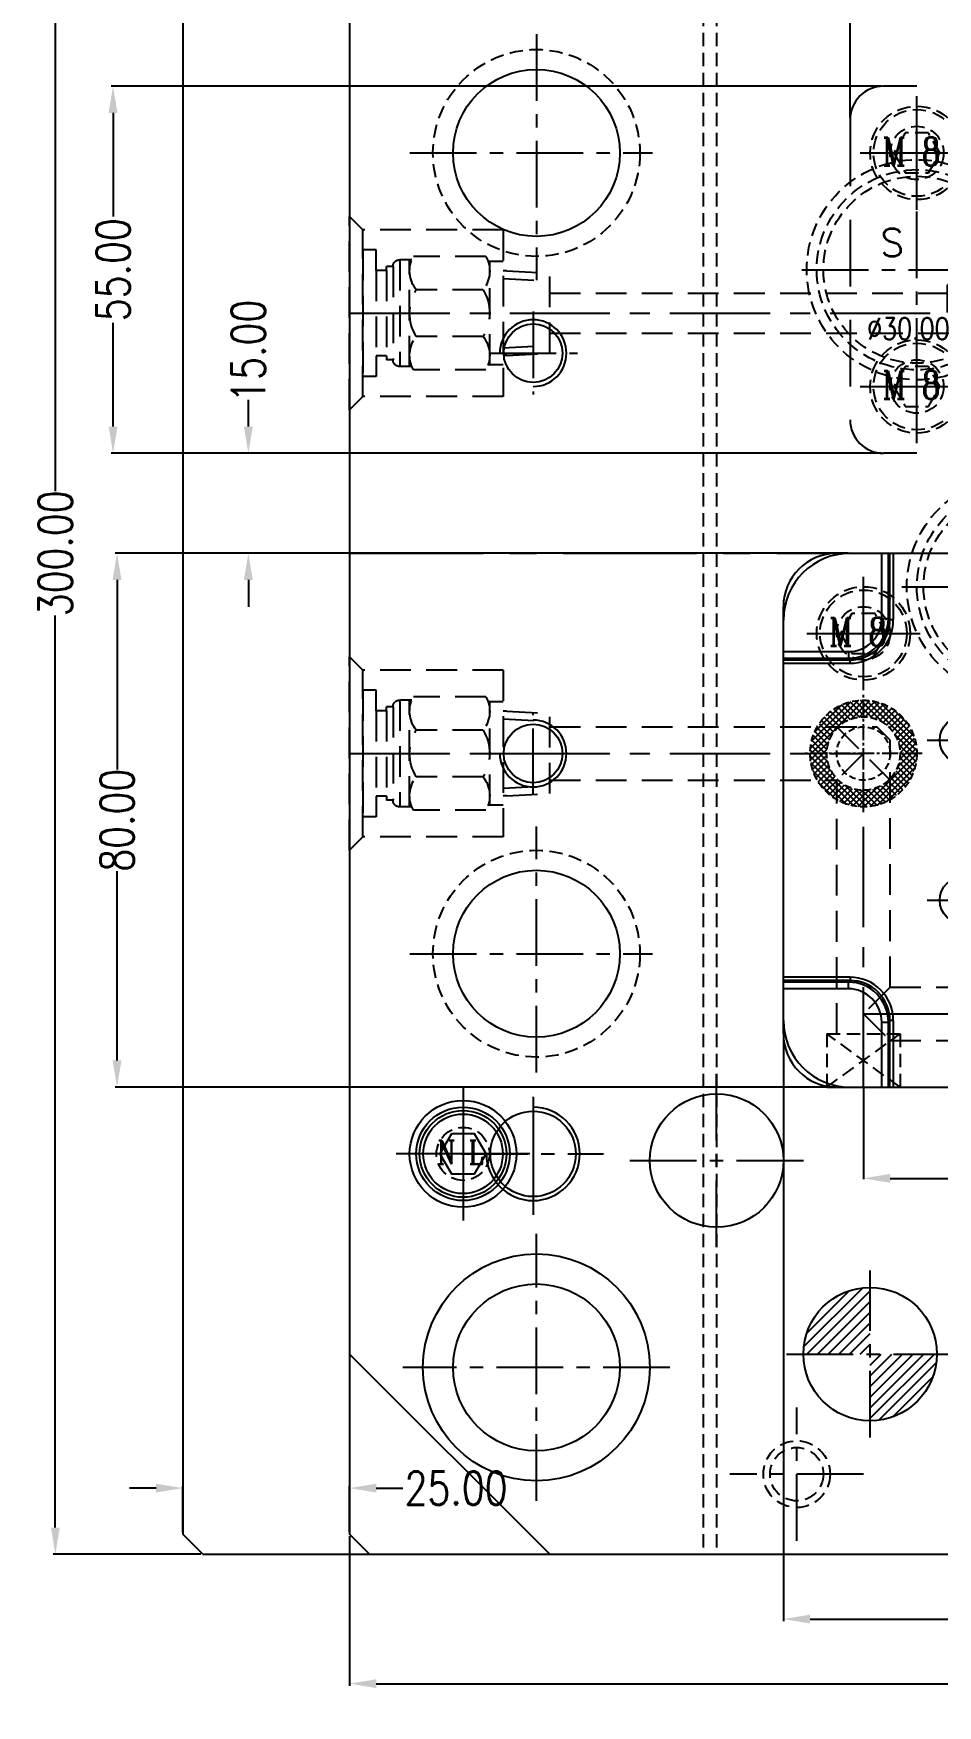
# Model space of a CAD drawing. Header units: millimetres. Extents: x 30214 to 31354, y -22640 to -21834.
# Drawn here: x 30599.4 to 30734.9, y -22223.5 to -21972.9 of the extents above; entities that cross this region are included whole.
import ezdxf

# ---------------------------------------------------------------- set-up
doc = ezdxf.new("R2010")
doc.units = ezdxf.units.MM
doc.header["$LTSCALE"] = 8
for name, pattern in [('CENTER', [2, 1.25, -0.25, 0.25, -0.25]), ('CENTER2', [1.125, 0.75, -0.125, 0.125, -0.125]), ('HIDDEN', [0.375, 0.25, -0.125]), ('HIDDEN2', [0.1875, 0.125, -0.0625])]:
    doc.linetypes.add(name, pattern=pattern)
doc.layers.get('DEFPOINTS').update_dxf_attribs({"color": 6})
for name, color, linetype in [('Cav-cor', 30, 'Continuous'), ('CL', 1, 'Continuous'), ('NL', 6, 'Continuous'), ('PIN', 5, 'Continuous'), ('PRODUCT', 1, 'Continuous'), ('SCREW', 52, 'HIDDEN'), ('SP', 3, 'Continuous'), ('WT', 4, 'Continuous')]:
    doc.layers.add(name, color=color, linetype=linetype)
doc.layers.add('dim', color=3, linetype='Continuous', lineweight=15)
doc.styles.add('ROMANC', font='RomanC.ttf', dxfattribs={"width": 0.8, "height": 7})
doc.styles.get("Standard").update_dxf_attribs({"font": 'txt.shx', "width": 0.8, "bigfont": 'chineset.shx'})
doc.dimstyles.new('ISO-25', dxfattribs={"dimtxt": 5, "dimasz": 4, "dimexe": 0.3, "dimexo": 0.3, "dimtad": 0, "dimzin": 1, "dimdsep": 46, "dimtxsty": 'Standard', "dimcen": 0, "dimclrd": 3, "dimclre": 3, "dimclrt": 3, "dimazin": 0, "dimtfac": 1, "dimtofl": 0, "dimtmove": 0, "dimatfit": 0, "dimfxl": 0, "dimarcsym": 0})
doc.dimstyles.new('副本副本ISO-25', dxfattribs={"dimtxt": 5, "dimasz": 4, "dimexe": 0.1, "dimexo": 0.1, "dimgap": 0.1, "dimtad": 0, "dimzin": 1, "dimdsep": 46, "dimtxsty": 'Standard', "dimcen": 0, "dimclrd": 3, "dimclre": 3, "dimclrt": 3, "dimadec": 1, "dimazin": 0, "dimtfac": 1, "dimtofl": 0, "dimtmove": 0, "dimatfit": 0, "dimfxl": 0, "dimarcsym": 0})

# ---------------------------------------------------------------- blocks, each defined once
blk = doc.blocks.new('*D27442')
at = {"layer": 'DEFPOINTS', "color": 0}
for p in [(30646.77, -22197.81), (30916.77, -22197.81), (30916.77, -22220.21)]:
    blk.add_point(p, dxfattribs=at)
at = {"layer": 'dim', "color": 3, "lineweight": -2}
for p, q in [((30646.77, -22198.11), (30646.77, -22220.51)), ((30916.77, -22198.11), (30916.77, -22220.51)), ((30650.77, -22220.21), (30772.14, -22220.21)), ((30912.77, -22220.21), (30791.39, -22220.21))]:
    blk.add_line(p, q, dxfattribs=at)
at = {"layer": 'dim', "color": 3}
for points in [[(30650.77, -22219.54), (30650.77, -22220.87), (30646.77, -22220.21)], [(30912.77, -22220.87), (30912.77, -22219.54), (30916.77, -22220.21)]]:
    blk.add_solid(points, dxfattribs=at)
at = {"layer": 'dim', "color": 3, "insert": (30781.77, -22220.21), "char_height": 5, "attachment_point": 5}
blk.add_mtext('270.00', dxfattribs=at)
blk = doc.blocks.new('*D27445')
at = {"layer": 'DEFPOINTS', "color": 0}
for p in [(30624.77, -21900.81), (30602.68, -22200.81), (30624.77, -22200.81)]:
    blk.add_point(p, dxfattribs=at)
at = {"layer": 'dim', "color": 3, "lineweight": -2}
for p, q in [((30624.47, -21900.81), (30602.38, -21900.81)), ((30602.68, -21904.81), (30602.68, -22041.52)), ((30602.68, -22196.81), (30602.68, -22060.11)), ((30624.47, -22200.81), (30602.38, -22200.81))]:
    blk.add_line(p, q, dxfattribs=at)
at = {"layer": 'dim', "color": 3}
for points in [[(30603.35, -21904.81), (30602.02, -21904.81), (30602.68, -21900.81)], [(30602.02, -22196.81), (30603.35, -22196.81), (30602.68, -22200.81)]]:
    blk.add_solid(points, dxfattribs=at)
at = {"layer": 'dim', "color": 3, "insert": (30602.68, -22050.81), "char_height": 5, "attachment_point": 5, "rotation": 90}
blk.add_mtext('300.00', dxfattribs=at)
blk = doc.blocks.new('*D27446')
at = {"layer": 'DEFPOINTS', "color": 0}
for p in [(30711.77, -22121.81), (30851.77, -22121.81), (30851.77, -22210.53)]:
    blk.add_point(p, dxfattribs=at)
at = {"layer": 'dim', "color": 3, "lineweight": -2}
for p, q in [((30711.77, -22122.11), (30711.77, -22210.83)), ((30851.77, -22122.11), (30851.77, -22210.83)), ((30715.77, -22210.53), (30772.81, -22210.53)), ((30847.77, -22210.53), (30790.72, -22210.53))]:
    blk.add_line(p, q, dxfattribs=at)
at = {"layer": 'dim', "color": 3}
for points in [[(30715.77, -22209.86), (30715.77, -22211.19), (30711.77, -22210.53)], [(30847.77, -22211.19), (30847.77, -22209.86), (30851.77, -22210.53)]]:
    blk.add_solid(points, dxfattribs=at)
at = {"layer": 'dim', "color": 3, "insert": (30781.77, -22210.53), "char_height": 5, "attachment_point": 5}
blk.add_mtext('140.00', dxfattribs=at)
blk = doc.blocks.new('*D27447')
at = {"layer": 'DEFPOINTS', "color": 0}
for p in [(30646.77, -22190.9), (30621.77, -22197.81), (30646.77, -22197.81)]:
    blk.add_point(p, dxfattribs=at)
at = {"layer": 'dim', "color": 3, "lineweight": -2}
for p, q in [((30617.77, -22190.9), (30613.77, -22190.9)), ((30621.77, -22197.51), (30621.77, -22190.6)), ((30646.77, -22197.51), (30646.77, -22190.6)), ((30650.77, -22190.9), (30654.77, -22190.9))]:
    blk.add_line(p, q, dxfattribs=at)
at = {"layer": 'dim', "color": 3}
for points in [[(30617.77, -22191.57), (30617.77, -22190.24), (30621.77, -22190.9)], [(30650.77, -22190.24), (30650.77, -22191.57), (30646.77, -22190.9)]]:
    blk.add_solid(points, dxfattribs=at)
at = {"layer": 'dim', "color": 3, "insert": (30662.72, -22190.9), "char_height": 5, "attachment_point": 5}
blk.add_mtext('25.00', dxfattribs=at)
blk = doc.blocks.new('*D27459')
at = {"layer": 'DEFPOINTS', "color": 0}
for p in [(30611.93, -22050.81), (30720.77, -22050.81), (30720.77, -22130.81)]:
    blk.add_point(p, dxfattribs=at)
at = {"layer": 'dim', "color": 3, "lineweight": -2}
for p, q in [((30720.47, -22050.81), (30611.63, -22050.81)), ((30611.93, -22054.81), (30611.93, -22083.19)), ((30611.93, -22126.81), (30611.93, -22098.44)), ((30720.47, -22130.81), (30611.63, -22130.81))]:
    blk.add_line(p, q, dxfattribs=at)
at = {"layer": 'dim', "color": 3}
for points in [[(30612.59, -22054.81), (30611.26, -22054.81), (30611.93, -22050.81)], [(30611.26, -22126.81), (30612.59, -22126.81), (30611.93, -22130.81)]]:
    blk.add_solid(points, dxfattribs=at)
at = {"layer": 'dim', "color": 3, "insert": (30611.93, -22090.81), "char_height": 5, "attachment_point": 5, "rotation": 90}
blk.add_mtext('80.00', dxfattribs=at)
blk = doc.blocks.new('*D27462')
at = {"layer": 'DEFPOINTS', "color": 0}
for p in [(30841.77, -21890.32), (30721.77, -21985.81), (30841.77, -21985.81)]:
    blk.add_point(p, dxfattribs=at)
at = {"layer": 'dim', "color": 3, "lineweight": -2}
for p, q in [((30721.77, -21985.51), (30721.77, -21890.02)), ((30725.77, -21890.32), (30772.81, -21890.32)), ((30837.77, -21890.32), (30790.72, -21890.32)), ((30841.77, -21985.51), (30841.77, -21890.02))]:
    blk.add_line(p, q, dxfattribs=at)
at = {"layer": 'dim', "color": 3}
for points in [[(30725.77, -21889.66), (30725.77, -21890.99), (30721.77, -21890.32)], [(30837.77, -21890.99), (30837.77, -21889.66), (30841.77, -21890.32)]]:
    blk.add_solid(points, dxfattribs=at)
at = {"layer": 'dim', "color": 3, "insert": (30781.77, -21890.32), "char_height": 5, "attachment_point": 5}
blk.add_mtext('120.00', dxfattribs=at)
blk = doc.blocks.new('*D27463')
at = {"layer": 'DEFPOINTS', "color": 0}
for p in [(30726.77, -21980.81), (30611.33, -22035.81), (30726.77, -22035.81)]:
    blk.add_point(p, dxfattribs=at)
at = {"layer": 'dim', "color": 3, "lineweight": -2}
for p, q in [((30726.47, -21980.81), (30611.03, -21980.81)), ((30611.33, -21984.81), (30611.33, -22000.36)), ((30611.33, -22031.81), (30611.33, -22016.27)), ((30726.47, -22035.81), (30611.03, -22035.81))]:
    blk.add_line(p, q, dxfattribs=at)
at = {"layer": 'dim', "color": 3}
for points in [[(30611.99, -21984.81), (30610.66, -21984.81), (30611.33, -21980.81)], [(30610.66, -22031.81), (30611.99, -22031.81), (30611.33, -22035.81)]]:
    blk.add_solid(points, dxfattribs=at)
at = {"layer": 'dim', "color": 3, "insert": (30611.33, -22008.31), "char_height": 5, "attachment_point": 5, "rotation": 90}
blk.add_mtext('55.00', dxfattribs=at)
blk = doc.blocks.new('cb_8')
at = {"linetype": 'HIDDEN'}
blk.add_circle((0, 0), 7, dxfattribs=at)
at = {"layer": 'SCREW', "linetype": 'CENTER2', "ltscale": 5}
for p, q in [((0, -8.5), (0, 8.5)), ((-8.5, 0), (8.5, 0))]:
    blk.add_line(p, q, dxfattribs=at)
at = {"layer": 'SCREW'}
blk.add_lwpolyline([(-1.73, 3), (-3.46, 0), (-1.73, -3), (1.73, -3), (3.46, 0), (1.73, 3)], close=True, dxfattribs=at)
for radius in [6.5, 4]:
    blk.add_circle((0, 0), radius, dxfattribs=at)
at = {"layer": 'dim', "style": 'ROMANC', "width": 0.8}
blk.add_text('M 8', height=4.186, dxfattribs=at).set_placement((-5.2, -1.86))
blk = doc.blocks.new('20160818.145158')
at = {"linetype": 'CENTER'}
for p, q in [((0, -13), (0, 13)), ((-13, 0), (13, 0))]:
    blk.add_line(p, q, dxfattribs=at)
blk.add_circle((0, 0), 10)
blk = doc.blocks.new('20111225.141454')
at = {"layer": 'NL'}
for radius in [8, 7]:
    blk.add_circle((0, 0), radius, dxfattribs=at)
at = {"layer": 'SCREW', "linetype": 'CENTER', "ltscale": 5}
for p, q in [((0, 10), (0, -10)), ((10, 0), (-10, 0))]:
    blk.add_line(p, q, dxfattribs=at)
at = {"layer": 'SCREW', "linetype": 'ByBlock'}
blk.add_lwpolyline([(-1.73, 3), (-3.46, 0), (-1.73, -3), (1.73, -3), (3.46, 0), (1.73, 3)], close=True, dxfattribs=at)
for radius in [6.5, 5.96]:
    blk.add_circle((0, 0), radius, dxfattribs=at)
at = {"layer": 'SCREW', "linetype": 'HIDDEN'}
blk.add_circle((0, 0), 3.97, dxfattribs=at)
at = {"layer": 'dim', "color": 6, "style": 'ROMANC', "width": 0.8}
blk.add_text('N L', height=3.528, dxfattribs=at).set_placement((-3.89, -1.53))
blk = doc.blocks.new('20160815.113535')
at = {"layer": 'CL', "color": 6, "linetype": 'CENTER', "ltscale": 0.5}
for p, q in [((0, -5.47), (0, 5.47)), ((5.47, 0), (-5.47, 0))]:
    blk.add_line(p, q, dxfattribs=at)
at = {"layer": 'PRODUCT'}
for radius in [3.57, 1.58]:
    blk.add_circle((0, 0), radius, dxfattribs=at)
blk = doc.blocks.new('*D27480')
at = {"layer": 'DEFPOINTS', "color": 0}
for p in [(30631.6, -22035.81), (30726.77, -22035.81), (30721.77, -22050.81)]:
    blk.add_point(p, dxfattribs=at)
at = {"layer": 'dim', "color": 3, "lineweight": -2}
for p, q in [((30631.6, -22031.81), (30631.6, -22027.81)), ((30726.47, -22035.81), (30631.3, -22035.81)), ((30721.47, -22050.81), (30631.3, -22050.81)), ((30631.6, -22054.81), (30631.6, -22058.81))]:
    blk.add_line(p, q, dxfattribs=at)
at = {"layer": 'dim', "color": 3}
for points in [[(30630.93, -22031.81), (30632.27, -22031.81), (30631.6, -22035.81)], [(30632.27, -22054.81), (30630.93, -22054.81), (30631.6, -22050.81)]]:
    blk.add_solid(points, dxfattribs=at)
at = {"layer": 'dim', "color": 3, "insert": (30631.6, -22020.52), "char_height": 5, "attachment_point": 5, "rotation": 90}
blk.add_mtext('15.00', dxfattribs=at)
blk = doc.blocks.new('20160826.095208')
at = {"layer": 'SP', "linetype": 'CENTER'}
for p, q in [((0, -17.25), (0, 17.25)), ((-17.25, 0), (17.25, 0))]:
    blk.add_line(p, q, dxfattribs=at)
at = {"layer": 'SP', "linetype": 'HIDDEN'}
for radius in [16.5, 15, 14]:
    blk.add_circle((0, 0), radius, dxfattribs=at)
at = {"layer": 'SP'}
for s, p in [('S', (-5.46, 2)), ('P', (3.89, -6.39))]:
    blk.add_text(s, height=4.11, dxfattribs=at).set_placement(p)
at = {"layer": 'SP', "color": 6, "insert": (-1.27, -8.84), "char_height": 3.281, "attachment_point": 5}
blk.add_mtext('Ø30.00', dxfattribs=at)
blk = doc.blocks.new('20150513.114825')
at = {"layer": 'WT', "color": 125, "linetype": 'HIDDEN'}
for p, q in [((-5.5, 8), (5.5, 8)), ((5.5, 8), (-5.5, 0)), ((-5.5, 8), (5.5, 0)), ((-5.5, 0), (-5.5, 8)), ((5.5, 0), (5.5, 8)), ((-5.5, 0), (5.5, 0))]:
    blk.add_line(p, q, dxfattribs=at)
blk = doc.blocks.new('20150513.114820')
at = {"layer": 'WT', "linetype": 'Continuous'}
h = blk.add_hatch(dxfattribs=at)
h.set_pattern_fill('ANSI37', color=125, scale=5, angle=270, style=0)
h.set_pattern_definition([(315, (23425.0146, -23957.4168), (0.441941738, 0.441941738), []), (45, (23425.0146, -23957.4168), (-0.441941738, 0.441941738), [])])
h.paths.add_polyline_path([(8, 0), (5.5, 0, 1), (-5.5, 0), (-8, 0, -1)])
h.paths.add_polyline_path([(-8, 0), (-5.5, 0, 0.414214), (0, -5.5, 0.414214), (5.5, 0), (8, 0, -0.414214), (0, -8, -0.414214)])
at = {"layer": 'WT', "color": 125, "linetype": 'CENTER2', "ltscale": 0.4}
for p, q in [((0, 8.79), (0, -8.79)), ((8.79, 0), (-8.79, 0))]:
    blk.add_line(p, q, dxfattribs=at)
at = {"layer": 'WT', "color": 125, "linetype": 'HIDDEN2'}
for radius in [8, 5.5, 4]:
    blk.add_circle((0, 0), radius, dxfattribs=at)
blk = doc.blocks.new('20160903.151524')
at = {"layer": 'WT', "color": 125, "linetype": 'HIDDEN', "ltscale": 2.3}
for p, q in [((-6.35, 23.56), (-6.01, 30)), ((-6.01, 30), (6.01, 30)), ((-5.19, 23), (-4.82, 30)), ((5.19, 23), (4.82, 30)), ((6.35, 23.56), (6.01, 30)), ((12.5, 23), (-12.5, 23)), ((-12.5, 23), (-12.5, 2)), ((-7.75, 23), (-7.75, 20.77)), ((-6.35, 23.56), (-6.35, 23)), ((6.35, 23.56), (6.35, 23)), ((7.75, 23), (7.75, 20.77)), ((12.5, 23), (12.5, 2)), ((-8.5, 20.43), (-8.5, 9.57)), ((-7.75, 21), (7.75, 21)), ((8.5, 20.43), (8.5, 9.57)), ((-3.5, 20.01), (-3.5, 9.99)), ((3.5, 20.01), (3.5, 9.99)), ((-8, 9.33), (-8, 7.51)), ((-8, 9), (8, 9)), ((8, 9.33), (8, 7.51)), ((8, 7.51), (-8, 7.51)), ((7, 6.51), (-7, 6.51)), ((-7, 6.51), (-7, 5.51)), ((-6.4, 5.51), (-7, 5.51)), ((-6.4, 5.51), (-7, 5.51)), ((6.4, 5.51), (-6.4, 5.51)), ((-6.4, 5.51), (-6.4, 4.01)), ((6.4, 5.51), (6.4, 4.01)), ((6.4, 5.51), (7, 5.51)), ((6.4, 5.51), (7, 5.51)), ((7, 6.51), (7, 5.51)), ((-9.5, 4.01), (-9.5, 2)), ((-6.4, 4.01), (-9.5, 4.01)), ((6.4, 4.01), (-6.4, 4.01)), ((6.4, 4.01), (9.5, 4.01)), ((9.5, 4.01), (9.5, 2)), ((-12.5, 2), (-14.5, 0)), ((-14.5, 0), (14.5, 0)), ((-12.5, 2), (12.5, 2)), ((9.5, 2), (-9.5, 2)), ((12.5, 2), (14.5, 0))]:
    blk.add_line(p, q, dxfattribs=at)
at = {"layer": 'WT', "color": 125, "linetype": 'CENTER', "ltscale": 1.5}
blk.add_line((0, 0), (0, 30), dxfattribs=at)
at = {"layer": 'WT', "color": 125, "linetype": 'HIDDEN', "ltscale": 2.3}
for centre, radius, start, end in [((-6.32, 16.53), 4.47, 50.9817, 119.248), ((0, 14.34), 6.66, 58.3016, 121.6984), ((6.32, 16.53), 4.47, 60.752, 129.0183), ((-6.32, 13.47), 4.47, 240.752, 309.0183), ((0, 15.66), 6.66, 238.3016, 301.6984), ((6.32, 13.47), 4.47, 230.9817, 299.248), ((-7, 7.51), 1, 180, 270), ((7, 7.51), 1, 270, 0)]:
    blk.add_arc(centre, radius, start, end, dxfattribs=at)
blk = doc.blocks.new('*D27498')
at = {"layer": 'DEFPOINTS', "color": 0}
for p in [(30851.77, -22122.81), (30723.77, -22130.81), (30723.77, -22144.48)]:
    blk.add_point(p, dxfattribs=at)
at = {"layer": 'dim', "color": 3, "lineweight": -2}
for p, q in [((30851.77, -22122.91), (30851.77, -22144.58)), ((30723.77, -22130.91), (30723.77, -22144.58)), ((30727.77, -22144.48), (30779, -22144.48)), ((30847.77, -22144.48), (30796.53, -22144.48))]:
    blk.add_line(p, q, dxfattribs=at)
at = {"layer": 'dim', "color": 3}
for points in [[(30727.77, -22143.81), (30727.77, -22145.15), (30723.77, -22144.48)], [(30847.77, -22145.15), (30847.77, -22143.81), (30851.77, -22144.48)]]:
    blk.add_solid(points, dxfattribs=at)
at = {"layer": 'dim', "color": 3, "insert": (30787.77, -22144.48), "char_height": 5, "attachment_point": 5}
blk.add_mtext('128.00', dxfattribs=at)

msp = doc.modelspace()

# ---------------------------------------------------------------- linework, layer by layer
at = {"linetype": 'HIDDEN'}
for p, q in [((30699.766, -21900.813), (30699.766, -22200.813)), ((30701.766, -21900.813), (30701.766, -22200.813))]:
    msp.add_line(p, q, dxfattribs=at)
for p, q in [((30621.766, -21903.813), (30621.766, -22197.813)), ((30646.766, -21903.813), (30646.766, -22197.813)), ((30674.266, -22132.271), (30674.266, -22149.937)), ((30646.766, -22170.813), (30676.766, -22200.813)), ((30624.766, -22200.813), (30621.766, -22197.813)), ((30649.766, -22200.813), (30646.766, -22197.813)), ((30624.766, -22200.813), (30938.766, -22200.813))]:
    msp.add_line(p, q)
at = {"linetype": 'CENTER'}
for p, q in [((30674.766, -21972.992), (30674.766, -22009.883)), ((30655.784, -21990.813), (30692.18, -21990.813)), ((30674.266, -22014.552), (30674.266, -22026.997)), ((30667.713, -22020.813), (30680.936, -22020.813)), ((30674.266, -22087.075), (30674.266, -22074.63)), ((30667.713, -22080.813), (30680.936, -22080.813)), ((30674.766, -22128.634), (30674.766, -22091.744)), ((30655.784, -22110.813), (30692.18, -22110.813)), ((30663.483, -22140.813), (30684.801, -22140.813)), ((30674.766, -22192.813), (30674.766, -22152.813)), ((30694.766, -22172.813), (30654.766, -22172.813)), ((30713.766, -22198.813), (30713.766, -22178.813)), ((30723.766, -22188.813), (30703.766, -22188.813))]:
    msp.add_line(p, q, dxfattribs=at)
at = {"linetype": 'HIDDEN'}
for centre, radius in [((30674.766, -21990.813), 15.5), ((30674.766, -22110.813), 15.5), ((30713.766, -22188.813), 5), ((30713.766, -22188.813), 4)]:
    msp.add_circle(centre, radius, dxfattribs=at)
for centre, radius in [((30674.766, -21990.813), 12.5), ((30674.266, -22020.813), 4.4), ((30674.266, -22080.813), 4.4), ((30674.766, -22110.813), 12.5), ((30674.266, -22140.813), 6.4), ((30674.766, -22172.813), 17), ((30674.766, -22172.813), 12.5)]:
    msp.add_circle(centre, radius)
for centre, radius, start, end in [((30674.266, -22020.813), 5, 270, 180), ((30674.266, -22080.813), 5, 180, 90), ((30674.266, -22140.813), 7, 180, 90)]:
    msp.add_arc(centre, radius, start, end)
at = {"layer": 'Cav-cor', "color": 241, "linetype": 'HIDDEN', "ltscale": 5}
for p, q in [((30836.766, -21980.813), (30726.766, -21980.813)), ((30721.766, -21985.813), (30721.766, -22030.813)), ((30836.766, -22035.813), (30726.766, -22035.813))]:
    msp.add_line(p, q, dxfattribs=at)
at = {"layer": 'Cav-cor', "color": 241}
for p, q in [((30719.766, -22050.813), (30843.766, -22050.813)), ((30726.503, -22060.557), (30726.503, -22050.813)), ((30727.501, -22060.557), (30727.501, -22050.813)), ((30727.741, -22060.797), (30727.741, -22050.813)), ((30728.241, -22060.797), (30728.241, -22050.813)), ((30711.766, -22122.813), (30711.766, -22058.813)), ((30726.503, -22060.557), (30727.501, -22060.557)), ((30727.501, -22060.557), (30727.741, -22060.797)), ((30728.241, -22060.797), (30727.741, -22060.797)), ((30711.766, -22065.55), (30721.51, -22065.55)), ((30711.766, -22066.549), (30721.51, -22066.549)), ((30721.51, -22065.55), (30721.51, -22066.549)), ((30721.51, -22066.549), (30721.75, -22066.789)), ((30711.766, -22066.789), (30721.75, -22066.789)), ((30711.766, -22067.288), (30721.75, -22067.288)), ((30721.75, -22067.288), (30721.75, -22066.789)), ((30721.75, -22114.339), (30711.766, -22114.339)), ((30721.75, -22114.838), (30711.766, -22114.838)), ((30721.51, -22115.078), (30711.766, -22115.078)), ((30721.51, -22116.077), (30711.766, -22116.077)), ((30721.51, -22115.078), (30721.75, -22114.838)), ((30721.51, -22116.077), (30721.51, -22115.078)), ((30721.75, -22114.339), (30721.75, -22114.838)), ((30726.503, -22130.813), (30726.503, -22121.07)), ((30726.503, -22121.07), (30727.501, -22121.07)), ((30727.501, -22121.07), (30727.741, -22120.83)), ((30727.501, -22130.813), (30727.501, -22121.07)), ((30727.741, -22130.813), (30727.741, -22120.83)), ((30728.241, -22120.83), (30727.741, -22120.83)), ((30728.241, -22130.813), (30728.241, -22120.83)), ((30719.766, -22130.813), (30843.766, -22130.813))]:
    msp.add_line(p, q, dxfattribs=at)
for centre, radius, start, end in [((30726.766, -21985.813), 5, 90, 180), ((30726.766, -22030.813), 5, 180, 270), ((30721.766, -22060.813), 10, 90, 180), ((30719.766, -22058.813), 8, 90, 180), ((30721.509, -22060.556), 5.992, 270.00529, 359.99471), ((30721.512, -22060.559), 4.99, 269.96882, 0.03112), ((30721.753, -22060.8), 6.487, 269.96877, 0.03123), ((30721.755, -22060.802), 5.986, 269.9505, 0.0495), ((30721.509, -22121.07), 5.992, 0.00529, 89.99471), ((30721.512, -22121.067), 4.99, 359.96882, 90.03112), ((30721.753, -22120.826), 6.487, 359.96878, 90.03122), ((30721.755, -22120.825), 5.986, 359.9505, 90.0495), ((30721.766, -22120.813), 10, 180, 270), ((30719.766, -22122.813), 8, 180, 270)]:
    msp.add_arc(centre, radius, start, end, dxfattribs=at)
at = {"layer": 'CL', "color": 0, "linetype": 'CENTER', "ltscale": 2}
msp.add_line((30646.766, -22050.813), (30916.766, -22050.813), dxfattribs=at)
at = {"layer": 'PIN', "color": 152, "linetype": 'CENTER2', "ltscale": 0.3}
for p, q in [((30733.366, -22078.813), (30744.166, -22078.813)), ((30733.366, -22102.813), (30744.166, -22102.813))]:
    msp.add_line(p, q, dxfattribs=at)
at = {"layer": 'PIN', "linetype": 'CENTER'}
for p, q in [((30724.766, -22183.338), (30724.766, -22158.288)), ((30712.241, -22170.813), (30737.291, -22170.813))]:
    msp.add_line(p, q, dxfattribs=at)
at = {"layer": 'PIN'}
for p, q in [((30714.829, -22169.697), (30723.65, -22160.876)), ((30715.241, -22170.875), (30724.766, -22161.35)), ((30715.277, -22167.657), (30721.61, -22161.324)), ((30716.894, -22170.813), (30724.766, -22162.941)), ((30718.485, -22170.813), (30724.766, -22164.532)), ((30720.076, -22170.813), (30724.766, -22166.123)), ((30721.667, -22170.813), (30724.766, -22167.714)), ((30723.258, -22170.813), (30724.766, -22169.305)), ((30724.766, -22174.078), (30728.031, -22170.813)), ((30724.766, -22172.487), (30726.44, -22170.813)), ((30724.766, -22170.896), (30724.849, -22170.813)), ((30724.766, -22175.669), (30729.622, -22170.813)), ((30724.766, -22177.26), (30731.213, -22170.813)), ((30724.766, -22178.851), (30732.804, -22170.813)), ((30724.871, -22180.338), (30734.291, -22170.918)), ((30726.072, -22180.728), (30734.681, -22172.119)), ((30728.177, -22180.214), (30734.167, -22174.224))]:
    msp.add_line(p, q, dxfattribs=at)
msp.add_circle((30724.766, -22170.813), 10, dxfattribs=at)
at = {"layer": 'WT', "color": 81, "linetype": 'HIDDEN', "ltscale": 2.3}
for p, q in [((30676.766, -22011.813), (30743.62, -22011.813)), ((30676.766, -22017.813), (30746.069, -22017.813))]:
    msp.add_line(p, q, dxfattribs=at)
at = {"layer": 'WT', "color": 81, "linetype": 'CENTER', "ltscale": 1.5}
msp.add_line((30646.766, -22014.813), (30744.518, -22014.813), dxfattribs=at)
at = {"layer": 'WT', "color": 125, "linetype": 'HIDDEN', "ltscale": 2.3}
for p, q in [((30676.766, -22076.813), (30725.766, -22076.813)), ((30719.766, -22076.813), (30727.766, -22084.813)), ((30727.766, -22078.813), (30725.766, -22076.813)), ((30727.766, -22115.813), (30727.766, -22078.813)), ((30723.766, -22080.813), (30719.766, -22084.813)), ((30676.766, -22084.813), (30719.766, -22084.813)), ((30719.766, -22122.813), (30719.766, -22084.813)), ((30727.766, -22115.813), (30723.766, -22119.813)), ((30727.766, -22115.813), (30835.766, -22115.813)), ((30723.766, -22119.813), (30727.766, -22123.813)), ((30727.766, -22123.813), (30835.766, -22123.813))]:
    msp.add_line(p, q, dxfattribs=at)
at = {"layer": 'WT', "color": 125, "linetype": 'CENTER', "ltscale": 1.5}
for p, q in [((30646.766, -22080.813), (30723.766, -22080.813)), ((30723.766, -22130.813), (30723.766, -22080.813)), ((30723.766, -22119.813), (30851.766, -22119.813))]:
    msp.add_line(p, q, dxfattribs=at)

# ---------------------------------------------------------------- block references
msp.add_blockref('20160818.145158', (30701.766, -22141.813))
at = {"layer": 'NL'}
msp.add_blockref('20111225.141454', (30663.766, -22140.813), dxfattribs=at)
at = {"layer": 'PRODUCT', "rotation": 180}
for p in [(30738.766, -22078.813), (30738.766, -22102.813)]:
    msp.add_blockref('20160815.113535', p, dxfattribs=at)
at = {"layer": 'SCREW'}
for p in [(30731.766, -21990.813), (30731.766, -22025.813), (30723.766, -22062.813)]:
    msp.add_blockref('cb_8', p, dxfattribs=at)
at = {"layer": 'SP'}
for p in [(30731.766, -22008.313), (30746.766, -22055.813)]:
    msp.add_blockref('20160826.095208', p, dxfattribs=at)
at = {"layer": 'WT', "xscale": -1, "rotation": -90.00000000000001}
for p in [(30646.766, -22014.813), (30646.766, -22080.813)]:
    msp.add_blockref('20160903.151524', p, dxfattribs=at)
at = {"layer": 'WT', "rotation": -90}
msp.add_blockref('20150513.114820', (30723.766, -22080.813), dxfattribs=at)
at = {"layer": 'WT', "color": 125, "linetype": 'HIDDEN', "ltscale": 2.3, "xscale": -0.9999999999999996, "rotation": 180}
msp.add_blockref('20150513.114825', (30723.766, -22122.813), dxfattribs=at)

# ---------------------------------------------------------------- dimensions: what is measured, and where the dimension line sits
at = {"layer": 'dim'}
for base, p1, p2, picture, middle in [((30841.766, -21890.322), (30721.766, -21985.813), (30841.766, -21985.813), '*D27462', (30781.766, -21890.322)), ((30646.766, -22190.904), (30621.766, -22197.813), (30646.766, -22197.813), '*D27447', (30662.725, -22190.904))]:
    dim = msp.add_linear_dim(base=base, p1=p1, p2=p2, dimstyle='ISO-25', override={"dimscale": 1}, dxfattribs=at)
    dim.commit()
    dim.dimension.update_dxf_attribs({"geometry": picture, "text_midpoint": middle})
for base, p1, p2, picture, middle in [((30602.683, -22200.813), (30624.766, -21900.813), (30624.766, -22200.813), '*D27445', (30602.683, -22050.813)), ((30611.325, -22035.813), (30726.766, -21980.813), (30726.766, -22035.813), '*D27463', (30611.325, -22008.313)), ((30611.927, -22050.813), (30720.766, -22130.813), (30720.766, -22050.813), '*D27459', (30611.927, -22090.813))]:
    dim = msp.add_linear_dim(base=base, p1=p1, p2=p2, angle=90, dimstyle='ISO-25', override={"dimscale": 1}, dxfattribs=at)
    dim.commit()
    dim.dimension.update_dxf_attribs({"geometry": picture, "text_midpoint": middle})
dim = msp.add_linear_dim(base=(30631.599, -22035.813), p1=(30721.766, -22050.813), p2=(30726.766, -22035.813), angle=90, dimstyle='ISO-25', dxfattribs=at)
dim.commit()
dim.dimension.update_dxf_attribs({"geometry": '*D27480', "text_midpoint": (30631.599, -22020.522)})
for base, p1, p2, picture, middle in [((30851.766, -22210.526), (30711.766, -22121.813), (30851.766, -22121.813), '*D27446', (30781.766, -22210.526)), ((30916.766, -22220.207), (30646.766, -22197.813), (30916.766, -22197.813), '*D27442', (30781.766, -22220.207))]:
    dim = msp.add_linear_dim(base=base, p1=p1, p2=p2, dimstyle='ISO-25', override={"dimscale": 1}, dxfattribs=at)
    dim.commit()
    dim.dimension.update_dxf_attribs({"geometry": picture, "text_midpoint": middle, "dimtype": 160})
dim = msp.add_linear_dim(base=(30723.766, -22144.481), p1=(30851.766, -22122.813), p2=(30723.766, -22130.813), dimstyle='副本副本ISO-25', dxfattribs=at)
dim.commit()
dim.dimension.update_dxf_attribs({"geometry": '*D27498', "text_midpoint": (30787.766, -22144.481)})

doc.saveas('drawing.dxf')
